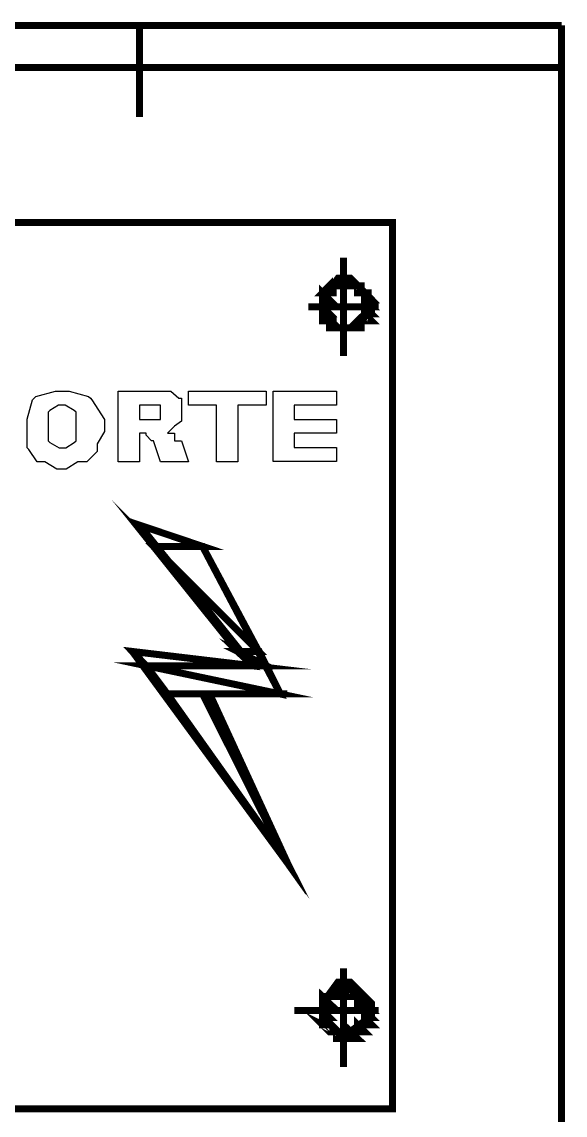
# Model space of a CAD drawing. Extents: x 219 to 1226, y 175 to 465.
# Drawn here: x 342.3 to 345.58, y 232.6 to 239.19 of the extents above; entities that cross this region are included whole.
import ezdxf

# ---------------------------------------------------------------- set-up
doc = ezdxf.new("R2010")
doc.units = 0
doc.header["$MEASUREMENT"] = 0
doc.layers.add('C00-00-00-BLACK', color=7, linetype='Continuous')
doc.layers.add('CFF-00-00', color=1, linetype='Continuous')

msp = doc.modelspace()

# ---------------------------------------------------------------- linework, layer by layer
at = {"layer": 'C00-00-00-BLACK', "const_width": 0.0423}
for points in [[(326.4321, 239.1656), (345.5591, 239.1656)], [(343.0141, 239.1656), (343.0141, 238.6136)], [(345.5591, 225.3466), (345.5591, 239.1656)], [(330.1201, 238.9116), (345.5591, 238.9116)], [(330.1201, 238.9116), (345.5591, 238.9116)], [(344.2431, 237.7666), (344.2431, 237.1746)], [(344.0321, 237.4706), (344.4561, 237.4706)], [(344.2431, 233.4856), (344.2431, 232.8926)], [(343.9471, 233.2316), (344.4561, 233.2316)]]:
    msp.add_lwpolyline(points, dxfattribs=at)
for points in [[(337.3301, 232.6396), (344.5401, 232.6396), (344.5401, 237.9776), (337.3301, 237.9776), (337.3301, 232.6396)], [(344.1591, 237.5976), (344.1591, 237.5546), (344.1171, 237.5546), (344.1591, 237.5976)], [(344.4131, 237.4706), (344.4131, 237.5146), (344.2851, 237.6426), (344.2431, 237.6426), (344.2111, 237.6426), (344.1171, 237.5146), (344.1171, 237.4706), (344.1171, 237.4396), (344.2111, 237.3436), (344.2431, 237.3436), (344.2851, 237.3436), (344.4131, 237.4396), (344.4131, 237.4706)], [(344.4131, 237.4706), (344.4131, 237.5146), (344.2851, 237.6426), (344.2431, 237.6426), (344.2111, 237.6426), (344.1171, 237.5146), (344.1171, 237.4706), (344.1171, 237.4396), (344.2111, 237.3436), (344.2431, 237.3436), (344.2851, 237.3436), (344.4131, 237.4396), (344.4131, 237.4706)], [(344.4131, 237.4706), (344.4131, 237.5146), (344.2851, 237.6426), (344.2431, 237.6426), (344.2111, 237.6426), (344.1171, 237.5146), (344.1171, 237.4706), (344.1171, 237.4396), (344.2111, 237.3436), (344.2431, 237.3436), (344.2851, 237.3436), (344.4131, 237.4396), (344.4131, 237.4706)], [(344.2431, 237.6406), (344.2861, 237.5976), (344.2021, 237.5976), (344.2431, 237.6406)], [(344.2431, 237.6406), (344.2431, 237.6406)], [(344.2861, 237.5976), (344.2431, 237.6406), (344.2861, 237.5976)], [(344.3291, 237.5976), (344.3291, 237.5546), (344.3711, 237.5546), (344.3291, 237.5976)], [(344.3291, 237.5546), (344.3711, 237.5546), (344.3291, 237.5976), (344.3291, 237.5546)], [(344.1171, 237.5546), (344.1171, 237.5126), (344.1591, 237.5126), (344.1171, 237.5546)], [(344.1171, 237.5126), (344.1591, 237.5126), (344.1171, 237.5546), (344.1171, 237.5126)], [(344.2021, 237.5976), (344.1591, 237.5976), (344.2021, 237.5976), (344.2021, 237.5976)], [(344.1591, 237.5976), (344.1591, 237.5976)], [(344.1591, 237.5976), (344.2021, 237.5976), (344.2431, 237.5976), (344.1591, 237.5976)], [(344.1591, 237.5976), (344.2021, 237.5976), (344.2021, 237.5976), (344.1591, 237.5976)], [(344.1591, 237.5976), (344.2021, 237.5976), (344.2021, 237.5976), (344.1591, 237.5976)], [(344.1591, 237.5976), (344.2021, 237.5976), (344.2021, 237.5976), (344.1591, 237.5976)], [(344.1591, 237.5976), (344.2021, 237.5976), (344.2021, 237.5976), (344.1591, 237.5976)], [(344.1591, 237.5546), (344.1591, 237.5976), (344.1591, 237.5546)], [(344.2861, 237.5976), (344.2021, 237.5976), (344.2861, 237.5976)], [(344.2021, 237.5976), (344.2861, 237.5976), (344.3291, 237.5976), (344.2021, 237.5976)], [(344.2021, 237.5976), (344.2431, 237.5976), (344.2861, 237.5976), (344.2021, 237.5976)], [(344.2431, 237.5976), (344.2861, 237.5976), (344.2021, 237.5976), (344.2431, 237.5976)], [(344.2021, 237.5976), (344.2021, 237.5976)], [(344.2021, 237.5976), (344.2431, 237.5976), (344.2861, 237.5976), (344.2021, 237.5976)], [(344.2021, 237.5976), (344.2431, 237.5976), (344.2431, 237.5976), (344.2021, 237.5976)], [(344.2021, 237.5976), (344.2431, 237.5976), (344.2431, 237.5976), (344.2021, 237.5976)], [(344.2021, 237.5976), (344.2021, 237.5976)], [(344.2431, 237.5976), (344.2861, 237.5976), (344.3291, 237.5976), (344.2431, 237.5976)], [(344.2861, 237.5976), (344.3291, 237.5976), (344.2431, 237.5976), (344.2861, 237.5976)], [(344.2861, 237.5976), (344.3291, 237.5976), (344.3291, 237.5976), (344.2861, 237.5976)], [(344.2861, 237.5976), (344.3291, 237.5976), (344.3291, 237.5976), (344.2861, 237.5976)], [(344.2861, 237.5976), (344.3291, 237.5976), (344.3711, 237.5976), (344.2861, 237.5976)], [(344.3291, 237.5976), (344.3711, 237.5976), (344.2861, 237.5976), (344.3291, 237.5976)], [(344.2861, 237.5976), (344.3291, 237.5976), (344.3711, 237.5976), (344.2861, 237.5976)], [(344.3291, 237.5976), (344.3711, 237.5976), (344.2861, 237.5976), (344.3291, 237.5976)], [(344.3291, 237.5976), (344.3711, 237.5976), (344.3711, 237.5976), (344.3291, 237.5976)], [(344.3291, 237.5976), (344.3711, 237.5976), (344.3711, 237.5976), (344.3291, 237.5976)], [(344.3291, 237.5976), (344.3711, 237.5976), (344.3711, 237.5976), (344.3291, 237.5976)], [(344.3291, 237.5976), (344.3711, 237.5976), (344.3711, 237.5976), (344.3291, 237.5976)], [(344.3711, 237.5546), (344.3711, 237.5126), (344.4131, 237.5126), (344.3711, 237.5546)], [(344.3711, 237.5126), (344.4131, 237.5126), (344.3711, 237.5546), (344.3711, 237.5126)], [(344.1591, 237.5546), (344.1171, 237.5546), (344.1591, 237.5546)], [(344.1171, 237.5546), (344.1591, 237.5546), (344.2021, 237.5546), (344.1171, 237.5546)], [(344.1171, 237.5546), (344.1171, 237.5546)], [(344.1171, 237.5546), (344.1591, 237.5546), (344.2021, 237.5546), (344.1171, 237.5546)], [(344.1171, 237.5546), (344.1591, 237.5546), (344.1591, 237.5546), (344.1171, 237.5546)], [(344.1171, 237.5546), (344.1591, 237.5546), (344.1591, 237.5546), (344.1171, 237.5546)], [(344.1171, 237.5126), (344.1171, 237.4706), (344.1591, 237.4706), (344.1171, 237.5126)], [(344.1171, 237.4706), (344.1591, 237.4706), (344.1171, 237.5126), (344.1171, 237.4706)], [(344.1171, 237.5126), (344.1591, 237.5126), (344.1591, 237.5126), (344.1171, 237.5126)], [(344.1171, 237.5126), (344.1591, 237.5126), (344.1591, 237.5126), (344.1171, 237.5126)], [(344.1171, 237.5126), (344.1591, 237.5126), (344.1591, 237.5126), (344.1171, 237.5126)], [(344.1171, 237.5126), (344.1591, 237.5126), (344.1591, 237.5126), (344.1171, 237.5126)], [(344.1171, 237.5126), (344.1591, 237.5126), (344.1591, 237.5126), (344.1171, 237.5126)], [(344.1171, 237.5126), (344.1591, 237.5126), (344.1591, 237.5126), (344.1171, 237.5126)], [(344.1171, 237.4706), (344.1171, 237.4276), (344.1591, 237.4276), (344.1171, 237.4706)], [(344.1171, 237.4276), (344.1591, 237.4276), (344.1171, 237.4706), (344.1171, 237.4276)], [(344.3291, 237.5546), (344.3711, 237.5546), (344.4131, 237.5546), (344.3291, 237.5546)], [(344.3711, 237.5546), (344.4131, 237.5546), (344.3291, 237.5546), (344.3711, 237.5546)], [(344.3711, 237.5546), (344.4131, 237.5546), (344.4131, 237.5546), (344.3711, 237.5546)], [(344.3711, 237.5546), (344.4131, 237.5546), (344.4131, 237.5546), (344.3711, 237.5546)], [(344.3711, 237.5126), (344.3711, 237.4706), (344.4131, 237.4706), (344.3711, 237.5126)], [(344.3711, 237.4706), (344.4131, 237.4706), (344.3711, 237.5126), (344.3711, 237.4706)], [(344.3711, 237.5126), (344.4131, 237.5126), (344.4131, 237.5126), (344.3711, 237.5126)], [(344.3711, 237.5126), (344.4131, 237.5126), (344.4131, 237.5126), (344.3711, 237.5126)], [(344.3711, 237.5126), (344.4131, 237.5126), (344.4131, 237.5126), (344.3711, 237.5126)], [(344.3711, 237.5126), (344.4131, 237.5126), (344.4131, 237.5126), (344.3711, 237.5126)], [(344.3711, 237.5126), (344.4131, 237.5126), (344.4131, 237.5126), (344.3711, 237.5126)], [(344.3711, 237.5126), (344.4131, 237.5126), (344.4131, 237.5126), (344.3711, 237.5126)], [(344.3711, 237.4706), (344.3711, 237.4276), (344.4131, 237.4276), (344.3711, 237.4706)], [(344.3711, 237.4276), (344.4131, 237.4276), (344.3711, 237.4706), (344.3711, 237.4276)], [(344.1171, 237.4706), (344.1591, 237.4706), (344.1591, 237.4706), (344.1171, 237.4706)], [(344.1171, 237.4706), (344.1591, 237.4706), (344.1591, 237.4706), (344.1171, 237.4706)], [(344.1171, 237.4276), (344.1591, 237.3856), (344.1171, 237.3856), (344.1171, 237.4276)], [(344.1171, 237.4276), (344.1591, 237.4276), (344.1591, 237.4276), (344.1171, 237.4276)], [(344.1171, 237.4276), (344.1591, 237.4276), (344.1591, 237.4276), (344.1171, 237.4276)], [(344.1171, 237.4276), (344.1591, 237.4276), (344.1591, 237.4276), (344.1171, 237.4276)], [(344.1171, 237.4276), (344.1591, 237.4276), (344.1591, 237.4276), (344.1171, 237.4276)], [(344.1171, 237.4276), (344.1591, 237.4276), (344.1591, 237.4276), (344.1171, 237.4276)], [(344.1171, 237.4276), (344.1591, 237.4276), (344.1591, 237.4276), (344.1171, 237.4276)], [(344.1591, 237.3856), (344.1171, 237.4276), (344.1591, 237.3856)], [(344.3711, 237.4706), (344.4131, 237.4706), (344.4131, 237.4706), (344.3711, 237.4706)], [(344.3711, 237.4706), (344.4131, 237.4706), (344.4131, 237.4706), (344.3711, 237.4706)], [(344.3711, 237.4706), (344.4131, 237.4706), (344.4131, 237.4706), (344.3711, 237.4706)], [(344.3711, 237.4706), (344.4131, 237.4706), (344.4131, 237.4706), (344.3711, 237.4706)], [(344.3711, 237.4276), (344.3711, 237.3856), (344.4131, 237.3856), (344.3711, 237.4276)], [(344.3711, 237.3856), (344.4131, 237.3856), (344.3711, 237.4276), (344.3711, 237.3856)], [(344.3711, 237.4276), (344.4131, 237.4276), (344.4131, 237.4276), (344.3711, 237.4276)], [(344.3711, 237.4276), (344.4131, 237.4276), (344.4131, 237.4276), (344.3711, 237.4276)], [(344.3711, 237.4276), (344.4131, 237.4276), (344.4131, 237.4276), (344.3711, 237.4276)], [(344.3711, 237.4276), (344.4131, 237.4276), (344.4131, 237.4276), (344.3711, 237.4276)], [(344.1591, 237.3856), (344.1171, 237.3856), (344.1591, 237.3856)], [(344.1171, 237.3856), (344.1591, 237.3856), (344.2021, 237.3856), (344.1171, 237.3856)], [(344.1171, 237.3856), (344.1591, 237.3856), (344.2021, 237.3856), (344.1171, 237.3856)], [(344.1591, 237.3856), (344.2021, 237.3856), (344.1171, 237.3856), (344.1591, 237.3856)], [(344.1591, 237.3856), (344.2021, 237.3436), (344.1591, 237.3436), (344.1591, 237.3856)], [(344.1591, 237.3856), (344.2021, 237.3856), (344.2021, 237.3856), (344.1591, 237.3856)], [(344.1591, 237.3856), (344.2021, 237.3856), (344.2021, 237.3856), (344.1591, 237.3856)], [(344.1591, 237.3856), (344.2021, 237.3856), (344.2021, 237.3856), (344.1591, 237.3856)], [(344.1591, 237.3856), (344.2021, 237.3856), (344.2021, 237.3856), (344.1591, 237.3856)], [(344.2021, 237.3436), (344.1591, 237.3856), (344.2021, 237.3436)], [(344.3291, 237.3856), (344.3291, 237.3436), (344.2861, 237.3436), (344.3291, 237.3856)], [(344.3711, 237.3856), (344.3291, 237.3856), (344.3711, 237.3856), (344.3711, 237.3856)], [(344.3291, 237.3856), (344.3711, 237.3856), (344.3711, 237.3856), (344.3291, 237.3856)], [(344.3291, 237.3856), (344.3711, 237.3856), (344.3711, 237.3856), (344.3291, 237.3856)], [(344.3291, 237.3856), (344.3711, 237.3856), (344.3711, 237.3856), (344.3291, 237.3856)], [(344.3291, 237.3856), (344.3711, 237.3856), (344.3711, 237.3856), (344.3291, 237.3856)], [(344.3291, 237.3856), (344.3711, 237.3856), (344.3711, 237.3856), (344.3291, 237.3856)], [(344.3291, 237.3856), (344.3711, 237.3856), (344.3711, 237.3856), (344.3291, 237.3856)], [(344.3291, 237.3856), (344.3711, 237.3856), (344.3711, 237.3856), (344.3291, 237.3856)], [(344.3291, 237.3436), (344.3291, 237.3856), (344.3291, 237.3436)], [(344.1591, 237.3436), (344.2021, 237.3436), (344.2431, 237.3436), (344.1591, 237.3436)], [(344.2021, 237.3436), (344.2431, 237.3436), (344.1591, 237.3436), (344.2021, 237.3436)], [(344.2021, 237.3436), (344.2431, 237.3436), (344.2431, 237.3436), (344.2021, 237.3436)], [(344.2021, 237.3436), (344.2431, 237.3436), (344.2431, 237.3436), (344.2021, 237.3436)], [(344.2021, 237.3436), (344.2431, 237.3436), (344.2861, 237.3436), (344.2021, 237.3436)], [(344.2431, 237.3436), (344.2861, 237.3436), (344.2021, 237.3436), (344.2431, 237.3436)], [(344.2021, 237.3436), (344.2431, 237.3436), (344.2861, 237.3436), (344.2021, 237.3436)], [(344.2431, 237.3436), (344.2861, 237.3436), (344.2021, 237.3436), (344.2431, 237.3436)], [(344.2021, 237.3436), (344.2861, 237.3436), (344.3291, 237.3436), (344.2021, 237.3436)], [(344.2861, 237.3436), (344.3291, 237.3436), (344.2021, 237.3436), (344.2861, 237.3436)], [(344.2861, 237.3436), (344.2021, 237.3436), (344.2431, 237.3436), (344.2861, 237.3436)], [(344.2021, 237.3436), (344.2431, 237.3436), (344.2861, 237.3436), (344.2021, 237.3436)], [(344.2861, 237.3436), (344.2431, 237.3436), (344.2861, 237.3436), (344.2861, 237.3436)], [(344.2431, 237.3436), (344.2861, 237.3436), (344.3291, 237.3436), (344.2431, 237.3436)], [(344.2861, 237.3436), (344.3291, 237.3436), (344.2431, 237.3436), (344.2861, 237.3436)], [(344.2431, 237.3436), (344.2861, 237.3436), (344.2861, 237.3436), (344.2431, 237.3436)], [(344.2861, 237.3436), (344.2861, 237.3436)], [(344.2861, 237.3436), (344.3291, 237.3436), (344.3711, 237.3436), (344.2861, 237.3436)], [(344.2861, 237.3436), (344.3291, 237.3436), (344.3291, 237.3436), (344.2861, 237.3436)], [(344.2861, 237.3436), (344.3291, 237.3436), (344.3291, 237.3436), (344.2861, 237.3436)], [(344.2861, 237.3436), (344.2861, 237.3436)], [(343.0981, 236.0276), (343.7331, 235.3946), (343.6061, 235.3946), (343.0981, 236.0276)], [(343.0141, 236.1556), (343.6941, 235.3086), (342.9711, 235.3946), (343.9061, 234.1206), (343.3941, 235.1386), (343.8631, 235.1386), (343.3941, 236.0276), (343.0141, 236.1556)], [(343.0141, 236.1556), (343.3941, 236.0276), (343.0981, 236.0276), (343.0141, 236.1556)], [(343.3941, 236.0276), (343.0981, 236.0276), (343.7331, 235.3946), (343.3941, 236.0276)], [(343.6061, 235.3946), (343.7781, 235.3086), (343.6941, 235.3086), (343.6061, 235.3946)], [(342.9711, 235.3946), (343.6941, 235.3086), (343.0551, 235.3086), (342.9711, 235.3946)], [(343.7361, 235.3946), (343.6061, 235.3946), (343.7781, 235.3086), (343.7361, 235.3946)], [(343.0551, 235.3086), (343.8631, 235.1386), (343.1821, 235.1386), (343.0551, 235.3086)], [(343.7781, 235.3086), (343.0551, 235.3086), (343.8631, 235.1386), (343.7781, 235.3086)], [(343.1821, 235.1386), (343.4371, 235.1386), (343.9061, 234.1206), (343.1821, 235.1386)], [(343.3941, 235.1386), (343.4371, 235.1386), (343.1821, 235.1386), (343.3941, 235.1386)], [(343.4371, 235.1386), (343.1821, 235.1386), (343.4371, 235.1386)], [(343.3941, 235.1386), (343.8631, 235.1386), (343.9061, 235.1386), (343.3941, 235.1386)], [(344.4131, 233.2316), (344.4131, 233.2756), (344.2851, 233.4036), (344.2431, 233.4036), (344.2111, 233.4036), (344.1171, 233.2756), (344.1171, 233.2316), (344.1171, 233.2006), (344.2111, 233.1046), (344.2431, 233.1046), (344.2851, 233.1046), (344.4131, 233.2006), (344.4131, 233.2316)], [(344.4131, 233.2316), (344.4131, 233.2756), (344.2851, 233.4036), (344.2431, 233.4036), (344.2111, 233.4036), (344.1171, 233.2756), (344.1171, 233.2316), (344.1171, 233.2006), (344.2111, 233.1046), (344.2431, 233.1046), (344.2851, 233.1046), (344.4131, 233.2006), (344.4131, 233.2316)], [(344.4131, 233.2316), (344.4131, 233.2756), (344.2851, 233.4036), (344.2431, 233.4036), (344.2111, 233.4036), (344.1171, 233.2756), (344.1171, 233.2316), (344.1171, 233.2006), (344.2111, 233.1046), (344.2431, 233.1046), (344.2851, 233.1046), (344.4131, 233.2006), (344.4131, 233.2316)], [(344.1171, 233.3156), (344.1171, 233.2746), (344.1591, 233.2746), (344.1171, 233.3156)], [(344.1171, 233.2746), (344.1591, 233.2746), (344.1171, 233.3156), (344.1171, 233.2746)], [(344.2021, 233.3586), (344.2021, 233.3156), (344.1591, 233.3156), (344.2021, 233.3586)], [(344.2431, 233.3586), (344.2021, 233.3586), (344.2431, 233.3586), (344.2431, 233.3586)], [(344.2861, 233.3586), (344.2021, 233.3586), (344.2861, 233.3586)], [(344.2021, 233.3586), (344.2861, 233.3586), (344.3291, 233.3586), (344.2021, 233.3586)], [(344.2861, 233.3586), (344.3291, 233.3586), (344.2021, 233.3586), (344.2861, 233.3586)], [(344.2861, 233.3586), (344.2021, 233.3586), (344.2431, 233.3586), (344.2861, 233.3586)], [(344.2021, 233.3586), (344.2021, 233.3586)], [(344.2021, 233.3586), (344.2431, 233.3586), (344.2861, 233.3586), (344.2021, 233.3586)], [(344.2021, 233.3586), (344.2431, 233.3586), (344.2431, 233.3586), (344.2021, 233.3586)], [(344.2021, 233.3586), (344.2431, 233.3586), (344.2431, 233.3586), (344.2021, 233.3586)], [(344.2021, 233.3586), (344.2431, 233.3586), (344.2431, 233.3586), (344.2021, 233.3586)], [(344.2021, 233.3586), (344.2431, 233.3586), (344.2431, 233.3586), (344.2021, 233.3586)], [(344.2021, 233.3156), (344.2021, 233.3586), (344.2021, 233.3156)], [(344.2431, 233.3586), (344.2861, 233.3586), (344.3291, 233.3586), (344.2431, 233.3586)], [(344.2861, 233.3586), (344.3291, 233.3586), (344.2431, 233.3586), (344.2861, 233.3586)], [(344.2861, 233.3586), (344.2861, 233.3156), (344.3291, 233.3156), (344.2861, 233.3586)], [(344.2861, 233.3156), (344.3291, 233.3156), (344.2861, 233.3586), (344.2861, 233.3156)], [(344.2861, 233.3586), (344.3291, 233.3586), (344.3291, 233.3586), (344.2861, 233.3586)], [(344.2861, 233.3586), (344.3291, 233.3586), (344.3291, 233.3586), (344.2861, 233.3586)], [(344.3291, 233.3156), (344.3711, 233.2746), (344.3291, 233.2746), (344.3291, 233.3156)], [(344.1591, 233.3156), (344.1171, 233.3156), (344.1591, 233.3156), (344.1591, 233.3156)], [(344.1171, 233.3156), (344.1591, 233.3156), (344.1591, 233.3156), (344.1171, 233.3156)], [(344.1171, 233.3156), (344.1591, 233.3156), (344.1591, 233.3156), (344.1171, 233.3156)], [(344.1171, 233.3156), (344.1591, 233.3156), (344.1591, 233.3156), (344.1171, 233.3156)], [(344.1171, 233.2746), (344.1171, 233.2316), (344.1591, 233.2316), (344.1171, 233.2746)], [(344.1171, 233.2316), (344.1591, 233.2316), (344.1171, 233.2746), (344.1171, 233.2316)], [(344.1591, 233.3156), (344.1591, 233.3156)], [(344.1591, 233.3156), (344.2021, 233.3156), (344.2431, 233.3156), (344.1591, 233.3156)], [(344.1591, 233.3156), (344.2021, 233.3156), (344.2021, 233.3156), (344.1591, 233.3156)], [(344.1591, 233.3156), (344.2021, 233.3156), (344.2021, 233.3156), (344.1591, 233.3156)], [(344.1591, 233.3156), (344.2021, 233.3156), (344.2021, 233.3156), (344.1591, 233.3156)], [(344.1591, 233.3156), (344.2021, 233.3156), (344.2021, 233.3156), (344.1591, 233.3156)], [(344.2861, 233.3156), (344.3291, 233.3156), (344.3711, 233.3156), (344.2861, 233.3156)], [(344.3291, 233.3156), (344.3711, 233.3156), (344.2861, 233.3156), (344.3291, 233.3156)], [(344.3291, 233.3156), (344.3711, 233.3156), (344.3711, 233.3156), (344.3291, 233.3156)], [(344.3291, 233.3156), (344.3711, 233.3156), (344.3711, 233.3156), (344.3291, 233.3156)], [(344.3291, 233.3156), (344.3711, 233.3156), (344.3711, 233.3156), (344.3291, 233.3156)], [(344.3291, 233.3156), (344.3711, 233.3156), (344.3711, 233.3156), (344.3291, 233.3156)], [(344.3291, 233.3156), (344.3711, 233.3156), (344.3711, 233.3156), (344.3291, 233.3156)], [(344.3291, 233.3156), (344.3711, 233.3156), (344.3711, 233.3156), (344.3291, 233.3156)], [(344.3711, 233.2746), (344.3291, 233.3156), (344.3711, 233.2746)], [(344.3711, 233.2746), (344.3711, 233.2316), (344.4131, 233.2316), (344.3711, 233.2746)], [(344.3711, 233.2316), (344.4131, 233.2316), (344.3711, 233.2746), (344.3711, 233.2316)], [(344.1171, 233.2746), (344.1591, 233.2746), (344.1591, 233.2746), (344.1171, 233.2746)], [(344.1171, 233.2746), (344.1591, 233.2746), (344.1591, 233.2746), (344.1171, 233.2746)], [(344.1171, 233.2316), (344.1171, 233.1896), (344.1591, 233.1896), (344.1171, 233.2316)], [(344.1171, 233.1896), (344.1591, 233.1896), (344.1171, 233.2316), (344.1171, 233.1896)], [(344.1171, 233.2316), (344.1591, 233.2316), (344.1591, 233.2316), (344.1171, 233.2316)], [(344.1171, 233.2316), (344.1591, 233.2316), (344.1591, 233.2316), (344.1171, 233.2316)], [(344.1171, 233.2316), (344.1591, 233.2316), (344.1591, 233.2316), (344.1171, 233.2316)], [(344.1171, 233.2316), (344.1591, 233.2316), (344.1591, 233.2316), (344.1171, 233.2316)], [(344.1171, 233.2316), (344.1591, 233.2316), (344.1591, 233.2316), (344.1171, 233.2316)], [(344.1171, 233.2316), (344.1591, 233.2316), (344.1591, 233.2316), (344.1171, 233.2316)], [(344.1171, 233.1896), (344.1171, 233.1466), (344.1591, 233.1466), (344.1171, 233.1896)], [(344.1171, 233.1466), (344.1591, 233.1466), (344.1171, 233.1896), (344.1171, 233.1466)], [(344.3711, 233.2746), (344.3291, 233.2746), (344.3711, 233.2746)], [(344.3291, 233.2746), (344.3711, 233.2746), (344.4131, 233.2746), (344.3291, 233.2746)], [(344.3711, 233.2746), (344.4131, 233.2746), (344.4131, 233.2746), (344.3711, 233.2746)], [(344.3711, 233.2746), (344.4131, 233.2746), (344.4131, 233.2746), (344.3711, 233.2746)], [(344.3711, 233.2746), (344.4131, 233.2746), (344.4131, 233.2746), (344.3711, 233.2746)], [(344.3711, 233.2746), (344.4131, 233.2746), (344.4131, 233.2746), (344.3711, 233.2746)], [(344.3711, 233.2316), (344.3711, 233.1896), (344.4131, 233.1896), (344.3711, 233.2316)], [(344.3711, 233.1896), (344.4131, 233.1896), (344.3711, 233.2316), (344.3711, 233.1896)], [(344.3711, 233.2316), (344.4131, 233.2316), (344.4131, 233.2316), (344.3711, 233.2316)], [(344.3711, 233.2316), (344.4131, 233.2316), (344.4131, 233.2316), (344.3711, 233.2316)], [(344.3711, 233.2316), (344.4131, 233.2316), (344.4131, 233.2316), (344.3711, 233.2316)], [(344.3711, 233.2316), (344.4131, 233.2316), (344.4131, 233.2316), (344.3711, 233.2316)], [(344.3711, 233.1896), (344.3711, 233.1466), (344.4131, 233.1466), (344.3711, 233.1896)], [(344.3711, 233.1466), (344.4131, 233.1466), (344.3711, 233.1896), (344.3711, 233.1466)], [(344.1171, 233.1466), (344.1591, 233.1046), (344.2021, 233.1046), (344.1171, 233.1466)], [(344.1591, 233.1046), (344.2021, 233.1046), (344.1171, 233.1466), (344.1591, 233.1046)], [(344.1171, 233.1896), (344.1591, 233.1896), (344.1591, 233.1896), (344.1171, 233.1896)], [(344.1171, 233.1896), (344.1591, 233.1896), (344.1591, 233.1896), (344.1171, 233.1896)], [(344.1171, 233.1896), (344.1591, 233.1896), (344.1591, 233.1896), (344.1171, 233.1896)], [(344.1171, 233.1896), (344.1591, 233.1896), (344.1591, 233.1896), (344.1171, 233.1896)], [(344.1171, 233.1896), (344.1591, 233.1896), (344.1591, 233.1896), (344.1171, 233.1896)], [(344.1171, 233.1896), (344.1591, 233.1896), (344.1591, 233.1896), (344.1171, 233.1896)], [(344.1171, 233.1466), (344.1591, 233.1466), (344.1591, 233.1466), (344.1171, 233.1466)], [(344.1171, 233.1466), (344.1591, 233.1466), (344.1591, 233.1466), (344.1171, 233.1466)], [(344.1171, 233.1466), (344.1591, 233.1466), (344.1591, 233.1466), (344.1171, 233.1466)], [(344.1171, 233.1466), (344.1591, 233.1466), (344.1591, 233.1466), (344.1171, 233.1466)], [(344.1171, 233.1466), (344.1591, 233.1466), (344.1591, 233.1466), (344.1171, 233.1466)], [(344.1171, 233.1466), (344.1591, 233.1466), (344.1591, 233.1466), (344.1171, 233.1466)], [(344.3291, 233.1046), (344.3711, 233.1046), (344.3291, 233.1466), (344.3291, 233.1046)], [(344.3711, 233.1466), (344.3291, 233.1466), (344.3711, 233.1466), (344.3711, 233.1466)], [(344.3291, 233.1046), (344.3291, 233.1466), (344.3711, 233.1466), (344.3291, 233.1046)], [(344.3711, 233.1896), (344.4131, 233.1896), (344.4131, 233.1896), (344.3711, 233.1896)], [(344.3711, 233.1896), (344.4131, 233.1896), (344.4131, 233.1896), (344.3711, 233.1896)], [(344.3711, 233.1466), (344.4131, 233.1466), (344.4131, 233.1466), (344.3711, 233.1466)], [(344.3711, 233.1466), (344.4131, 233.1466), (344.4131, 233.1466), (344.3711, 233.1466)], [(344.3711, 233.1466), (344.4131, 233.1466), (344.4131, 233.1466), (344.3711, 233.1466)], [(344.3711, 233.1466), (344.4131, 233.1466), (344.4131, 233.1466), (344.3711, 233.1466)], [(344.3711, 233.1466), (344.3711, 233.1466)], [(344.1591, 233.1046), (344.2021, 233.1046), (344.2021, 233.1046), (344.1591, 233.1046)], [(344.1591, 233.1046), (344.2021, 233.1046), (344.2021, 233.1046), (344.1591, 233.1046)], [(344.1591, 233.1046), (344.2021, 233.1046), (344.2021, 233.1046), (344.1591, 233.1046)], [(344.1591, 233.1046), (344.2021, 233.1046), (344.2021, 233.1046), (344.1591, 233.1046)], [(344.1591, 233.1046), (344.2021, 233.1046), (344.2431, 233.1046), (344.1591, 233.1046)], [(344.2021, 233.1046), (344.2431, 233.1046), (344.1591, 233.1046), (344.2021, 233.1046)], [(344.1591, 233.1046), (344.2021, 233.1046), (344.2431, 233.1046), (344.1591, 233.1046)], [(344.2021, 233.1046), (344.2431, 233.1046), (344.1591, 233.1046), (344.2021, 233.1046)], [(344.2021, 233.1046), (344.2021, 233.0626), (344.2431, 233.0626), (344.2021, 233.1046)], [(344.2021, 233.0626), (344.2431, 233.0626), (344.2021, 233.1046), (344.2021, 233.0626)], [(344.2861, 233.1046), (344.2861, 233.0626), (344.3291, 233.0626), (344.2861, 233.1046)], [(344.2861, 233.0626), (344.3291, 233.0626), (344.2861, 233.1046), (344.2861, 233.0626)], [(344.3291, 233.1046), (344.2861, 233.1046), (344.3291, 233.1046), (344.3291, 233.1046)], [(344.2861, 233.1046), (344.3291, 233.1046), (344.3291, 233.1046), (344.2861, 233.1046)], [(344.2861, 233.1046), (344.3291, 233.1046), (344.3291, 233.1046), (344.2861, 233.1046)], [(344.2861, 233.1046), (344.3291, 233.1046), (344.3291, 233.1046), (344.2861, 233.1046)], [(344.3291, 233.1046), (344.3711, 233.1046), (344.3711, 233.1046), (344.3291, 233.1046)], [(344.3291, 233.1046), (344.3711, 233.1046), (344.3711, 233.1046), (344.3291, 233.1046)], [(344.3291, 233.1046), (344.3711, 233.1046), (344.3711, 233.1046), (344.3291, 233.1046)], [(344.3291, 233.1046), (344.3711, 233.1046), (344.3711, 233.1046), (344.3291, 233.1046)], [(344.3291, 233.1046), (344.3711, 233.1046), (344.3711, 233.1046), (344.3291, 233.1046)], [(344.3291, 233.1046), (344.3711, 233.1046), (344.3711, 233.1046), (344.3291, 233.1046)], [(344.2021, 233.0626), (344.2431, 233.0626), (344.2431, 233.0626), (344.2021, 233.0626)], [(344.2021, 233.0626), (344.2431, 233.0626), (344.2431, 233.0626), (344.2021, 233.0626)], [(344.2021, 233.0626), (344.2431, 233.0626), (344.2861, 233.0626), (344.2021, 233.0626)], [(344.2431, 233.0626), (344.2861, 233.0626), (344.2021, 233.0626), (344.2431, 233.0626)], [(344.2021, 233.0626), (344.2861, 233.0626), (344.3291, 233.0626), (344.2021, 233.0626)], [(344.2861, 233.0626), (344.3291, 233.0626), (344.2021, 233.0626), (344.2861, 233.0626)], [(344.2021, 233.0626), (344.2431, 233.0626), (344.2861, 233.0626), (344.2021, 233.0626)], [(344.2431, 233.0626), (344.2861, 233.0626), (344.2021, 233.0626), (344.2431, 233.0626)], [(344.2431, 233.0626), (344.2021, 233.0626), (344.2861, 233.0626), (344.2431, 233.0626)], [(344.2861, 233.0626), (344.2431, 233.0626), (344.2861, 233.0626), (344.2861, 233.0626)], [(344.2431, 233.0626), (344.2861, 233.0626), (344.3291, 233.0626), (344.2431, 233.0626)], [(344.2861, 233.0626), (344.3291, 233.0626), (344.2431, 233.0626), (344.2861, 233.0626)], [(344.2861, 233.0626), (344.2861, 233.0626)]]:
    msp.add_lwpolyline(points, close=True, dxfattribs=at)
at = {"layer": 'C00-00-00-BLACK'}
for points in [[(344.1591, 237.5976), (344.1591, 237.5546), (344.1171, 237.5546), (344.1591, 237.5976)], [(344.2021, 237.5976), (344.1591, 237.5976), (344.2021, 237.5976), (344.2021, 237.5976)], [(344.1591, 237.5976), (344.2021, 237.5976), (344.2431, 237.5976), (344.1591, 237.5976)], [(344.1591, 237.5976), (344.2021, 237.5976), (344.2021, 237.5976), (344.1591, 237.5976)], [(344.1591, 237.5976), (344.2021, 237.5976), (344.2021, 237.5976), (344.1591, 237.5976)], [(344.1591, 237.5976), (344.2021, 237.5976), (344.2021, 237.5976), (344.1591, 237.5976)], [(344.1591, 237.5976), (344.2021, 237.5976), (344.2021, 237.5976), (344.1591, 237.5976)], [(344.1591, 237.5546), (344.1591, 237.5976), (344.1591, 237.5546)], [(344.2431, 237.6406), (344.2861, 237.5976), (344.2021, 237.5976), (344.2431, 237.6406)], [(344.2861, 237.5976), (344.2021, 237.5976), (344.2861, 237.5976)], [(344.2021, 237.5976), (344.2861, 237.5976), (344.3291, 237.5976), (344.2021, 237.5976)], [(344.2021, 237.5976), (344.2431, 237.5976), (344.2861, 237.5976), (344.2021, 237.5976)], [(344.2431, 237.5976), (344.2861, 237.5976), (344.2021, 237.5976), (344.2431, 237.5976)], [(344.2021, 237.5976), (344.2431, 237.5976), (344.2861, 237.5976), (344.2021, 237.5976)], [(344.2021, 237.5976), (344.2431, 237.5976), (344.2431, 237.5976), (344.2021, 237.5976)], [(344.2021, 237.5976), (344.2431, 237.5976), (344.2431, 237.5976), (344.2021, 237.5976)], [(344.2861, 237.5976), (344.2431, 237.6406), (344.2861, 237.5976)], [(344.2431, 237.5976), (344.2861, 237.5976), (344.3291, 237.5976), (344.2431, 237.5976)], [(344.2861, 237.5976), (344.3291, 237.5976), (344.2431, 237.5976), (344.2861, 237.5976)], [(344.2861, 237.5976), (344.3291, 237.5976), (344.3291, 237.5976), (344.2861, 237.5976)], [(344.2861, 237.5976), (344.3291, 237.5976), (344.3291, 237.5976), (344.2861, 237.5976)], [(344.2861, 237.5976), (344.3291, 237.5976), (344.3711, 237.5976), (344.2861, 237.5976)], [(344.3291, 237.5976), (344.3711, 237.5976), (344.2861, 237.5976), (344.3291, 237.5976)], [(344.2861, 237.5976), (344.3291, 237.5976), (344.3711, 237.5976), (344.2861, 237.5976)], [(344.3291, 237.5976), (344.3711, 237.5976), (344.2861, 237.5976), (344.3291, 237.5976)], [(344.3291, 237.5976), (344.3711, 237.5976), (344.3711, 237.5976), (344.3291, 237.5976)], [(344.3291, 237.5976), (344.3711, 237.5976), (344.3711, 237.5976), (344.3291, 237.5976)], [(344.3291, 237.5976), (344.3711, 237.5976), (344.3711, 237.5976), (344.3291, 237.5976)], [(344.3291, 237.5976), (344.3711, 237.5976), (344.3711, 237.5976), (344.3291, 237.5976)], [(344.3291, 237.5976), (344.3291, 237.5546), (344.3711, 237.5546), (344.3291, 237.5976)], [(344.3291, 237.5546), (344.3711, 237.5546), (344.3291, 237.5976), (344.3291, 237.5546)], [(344.1591, 237.5546), (344.1171, 237.5546), (344.1591, 237.5546)], [(344.1171, 237.5546), (344.1591, 237.5546), (344.2021, 237.5546), (344.1171, 237.5546)], [(344.1171, 237.5546), (344.1591, 237.5546), (344.2021, 237.5546), (344.1171, 237.5546)], [(344.1171, 237.5546), (344.1591, 237.5546), (344.1591, 237.5546), (344.1171, 237.5546)], [(344.1171, 237.5546), (344.1591, 237.5546), (344.1591, 237.5546), (344.1171, 237.5546)], [(344.1171, 237.5546), (344.1171, 237.5126), (344.1591, 237.5126), (344.1171, 237.5546)], [(344.1171, 237.5126), (344.1591, 237.5126), (344.1171, 237.5546), (344.1171, 237.5126)], [(344.3291, 237.5546), (344.3711, 237.5546), (344.4131, 237.5546), (344.3291, 237.5546)], [(344.3711, 237.5546), (344.4131, 237.5546), (344.3291, 237.5546), (344.3711, 237.5546)], [(344.3711, 237.5546), (344.4131, 237.5546), (344.4131, 237.5546), (344.3711, 237.5546)], [(344.3711, 237.5546), (344.4131, 237.5546), (344.4131, 237.5546), (344.3711, 237.5546)], [(344.3711, 237.5546), (344.3711, 237.5126), (344.4131, 237.5126), (344.3711, 237.5546)], [(344.3711, 237.5126), (344.4131, 237.5126), (344.3711, 237.5546), (344.3711, 237.5126)], [(344.1171, 237.5126), (344.1591, 237.5126), (344.1591, 237.5126), (344.1171, 237.5126)], [(344.1171, 237.5126), (344.1591, 237.5126), (344.1591, 237.5126), (344.1171, 237.5126)], [(344.1171, 237.5126), (344.1591, 237.5126), (344.1591, 237.5126), (344.1171, 237.5126)], [(344.1171, 237.5126), (344.1591, 237.5126), (344.1591, 237.5126), (344.1171, 237.5126)], [(344.1171, 237.5126), (344.1591, 237.5126), (344.1591, 237.5126), (344.1171, 237.5126)], [(344.1171, 237.5126), (344.1591, 237.5126), (344.1591, 237.5126), (344.1171, 237.5126)], [(344.1171, 237.5126), (344.1171, 237.4706), (344.1591, 237.4706), (344.1171, 237.5126)], [(344.1171, 237.4706), (344.1591, 237.4706), (344.1171, 237.5126), (344.1171, 237.4706)], [(344.1171, 237.4706), (344.1591, 237.4706), (344.1591, 237.4706), (344.1171, 237.4706)], [(344.1171, 237.4706), (344.1591, 237.4706), (344.1591, 237.4706), (344.1171, 237.4706)], [(344.1171, 237.4706), (344.1171, 237.4276), (344.1591, 237.4276), (344.1171, 237.4706)], [(344.1171, 237.4276), (344.1591, 237.4276), (344.1171, 237.4706), (344.1171, 237.4276)], [(344.3711, 237.5126), (344.4131, 237.5126), (344.4131, 237.5126), (344.3711, 237.5126)], [(344.3711, 237.5126), (344.4131, 237.5126), (344.4131, 237.5126), (344.3711, 237.5126)], [(344.3711, 237.5126), (344.4131, 237.5126), (344.4131, 237.5126), (344.3711, 237.5126)], [(344.3711, 237.5126), (344.4131, 237.5126), (344.4131, 237.5126), (344.3711, 237.5126)], [(344.3711, 237.5126), (344.4131, 237.5126), (344.4131, 237.5126), (344.3711, 237.5126)], [(344.3711, 237.5126), (344.4131, 237.5126), (344.4131, 237.5126), (344.3711, 237.5126)], [(344.3711, 237.5126), (344.3711, 237.4706), (344.4131, 237.4706), (344.3711, 237.5126)], [(344.3711, 237.4706), (344.4131, 237.4706), (344.3711, 237.5126), (344.3711, 237.4706)], [(344.3711, 237.4706), (344.4131, 237.4706), (344.4131, 237.4706), (344.3711, 237.4706)], [(344.3711, 237.4706), (344.4131, 237.4706), (344.4131, 237.4706), (344.3711, 237.4706)], [(344.3711, 237.4706), (344.4131, 237.4706), (344.4131, 237.4706), (344.3711, 237.4706)], [(344.3711, 237.4706), (344.4131, 237.4706), (344.4131, 237.4706), (344.3711, 237.4706)], [(344.3711, 237.4706), (344.3711, 237.4276), (344.4131, 237.4276), (344.3711, 237.4706)], [(344.3711, 237.4276), (344.4131, 237.4276), (344.3711, 237.4706), (344.3711, 237.4276)], [(344.1171, 237.4276), (344.1591, 237.4276), (344.1591, 237.4276), (344.1171, 237.4276)], [(344.1171, 237.4276), (344.1591, 237.4276), (344.1591, 237.4276), (344.1171, 237.4276)], [(344.1171, 237.4276), (344.1591, 237.4276), (344.1591, 237.4276), (344.1171, 237.4276)], [(344.1171, 237.4276), (344.1591, 237.4276), (344.1591, 237.4276), (344.1171, 237.4276)], [(344.1171, 237.4276), (344.1591, 237.4276), (344.1591, 237.4276), (344.1171, 237.4276)], [(344.1171, 237.4276), (344.1591, 237.4276), (344.1591, 237.4276), (344.1171, 237.4276)], [(344.1591, 237.3856), (344.1171, 237.4276), (344.1591, 237.3856)], [(344.1171, 237.4276), (344.1591, 237.3856), (344.1171, 237.3856), (344.1171, 237.4276)], [(344.1591, 237.3856), (344.1171, 237.3856), (344.1591, 237.3856)], [(344.1171, 237.3856), (344.1591, 237.3856), (344.2021, 237.3856), (344.1171, 237.3856)], [(344.1171, 237.3856), (344.1591, 237.3856), (344.2021, 237.3856), (344.1171, 237.3856)], [(344.1591, 237.3856), (344.2021, 237.3856), (344.1171, 237.3856), (344.1591, 237.3856)], [(344.1591, 237.3856), (344.2021, 237.3856), (344.2021, 237.3856), (344.1591, 237.3856)], [(344.1591, 237.3856), (344.2021, 237.3856), (344.2021, 237.3856), (344.1591, 237.3856)], [(344.1591, 237.3856), (344.2021, 237.3856), (344.2021, 237.3856), (344.1591, 237.3856)], [(344.1591, 237.3856), (344.2021, 237.3856), (344.2021, 237.3856), (344.1591, 237.3856)], [(344.2021, 237.3436), (344.1591, 237.3856), (344.2021, 237.3436)], [(344.1591, 237.3856), (344.2021, 237.3436), (344.1591, 237.3436), (344.1591, 237.3856)], [(344.3291, 237.3856), (344.3291, 237.3436), (344.2861, 237.3436), (344.3291, 237.3856)], [(344.3711, 237.3856), (344.3291, 237.3856), (344.3711, 237.3856), (344.3711, 237.3856)], [(344.3291, 237.3856), (344.3711, 237.3856), (344.3711, 237.3856), (344.3291, 237.3856)], [(344.3291, 237.3856), (344.3711, 237.3856), (344.3711, 237.3856), (344.3291, 237.3856)], [(344.3291, 237.3856), (344.3711, 237.3856), (344.3711, 237.3856), (344.3291, 237.3856)], [(344.3291, 237.3856), (344.3711, 237.3856), (344.3711, 237.3856), (344.3291, 237.3856)], [(344.3291, 237.3856), (344.3711, 237.3856), (344.3711, 237.3856), (344.3291, 237.3856)], [(344.3291, 237.3856), (344.3711, 237.3856), (344.3711, 237.3856), (344.3291, 237.3856)], [(344.3291, 237.3856), (344.3711, 237.3856), (344.3711, 237.3856), (344.3291, 237.3856)], [(344.3291, 237.3436), (344.3291, 237.3856), (344.3291, 237.3436)], [(344.3711, 237.4276), (344.4131, 237.4276), (344.4131, 237.4276), (344.3711, 237.4276)], [(344.3711, 237.4276), (344.4131, 237.4276), (344.4131, 237.4276), (344.3711, 237.4276)], [(344.3711, 237.4276), (344.4131, 237.4276), (344.4131, 237.4276), (344.3711, 237.4276)], [(344.3711, 237.4276), (344.4131, 237.4276), (344.4131, 237.4276), (344.3711, 237.4276)], [(344.3711, 237.4276), (344.3711, 237.3856), (344.4131, 237.3856), (344.3711, 237.4276)], [(344.3711, 237.3856), (344.4131, 237.3856), (344.3711, 237.4276), (344.3711, 237.3856)], [(344.1591, 237.3436), (344.2021, 237.3436), (344.2431, 237.3436), (344.1591, 237.3436)], [(344.2021, 237.3436), (344.2431, 237.3436), (344.1591, 237.3436), (344.2021, 237.3436)], [(344.2021, 237.3436), (344.2431, 237.3436), (344.2431, 237.3436), (344.2021, 237.3436)], [(344.2021, 237.3436), (344.2431, 237.3436), (344.2431, 237.3436), (344.2021, 237.3436)], [(344.2021, 237.3436), (344.2431, 237.3436), (344.2861, 237.3436), (344.2021, 237.3436)], [(344.2431, 237.3436), (344.2861, 237.3436), (344.2021, 237.3436), (344.2431, 237.3436)], [(344.2021, 237.3436), (344.2431, 237.3436), (344.2861, 237.3436), (344.2021, 237.3436)], [(344.2431, 237.3436), (344.2861, 237.3436), (344.2021, 237.3436), (344.2431, 237.3436)], [(344.2021, 237.3436), (344.2861, 237.3436), (344.3291, 237.3436), (344.2021, 237.3436)], [(344.2861, 237.3436), (344.3291, 237.3436), (344.2021, 237.3436), (344.2861, 237.3436)], [(344.2861, 237.3436), (344.2021, 237.3436), (344.2431, 237.3436), (344.2861, 237.3436)], [(344.2021, 237.3436), (344.2431, 237.3436), (344.2861, 237.3436), (344.2021, 237.3436)], [(344.2861, 237.3436), (344.2431, 237.3436), (344.2861, 237.3436), (344.2861, 237.3436)], [(344.2431, 237.3436), (344.2861, 237.3436), (344.3291, 237.3436), (344.2431, 237.3436)], [(344.2861, 237.3436), (344.3291, 237.3436), (344.2431, 237.3436), (344.2861, 237.3436)], [(344.2431, 237.3436), (344.2861, 237.3436), (344.2861, 237.3436), (344.2431, 237.3436)], [(344.2861, 237.3436), (344.3291, 237.3436), (344.3711, 237.3436), (344.2861, 237.3436)], [(344.2861, 237.3436), (344.3291, 237.3436), (344.3291, 237.3436), (344.2861, 237.3436)], [(344.2861, 237.3436), (344.3291, 237.3436), (344.3291, 237.3436), (344.2861, 237.3436)], [(343.0141, 236.1556), (343.3941, 236.0276), (343.0981, 236.0276), (343.0141, 236.1556)], [(343.3941, 236.0276), (343.0981, 236.0276), (343.7331, 235.3946), (343.3941, 236.0276)], [(343.0981, 236.0276), (343.7331, 235.3946), (343.6061, 235.3946), (343.0981, 236.0276)], [(342.9711, 235.3946), (343.6941, 235.3086), (343.0551, 235.3086), (342.9711, 235.3946)], [(343.7361, 235.3946), (343.6061, 235.3946), (343.7781, 235.3086), (343.7361, 235.3946)], [(343.6061, 235.3946), (343.7781, 235.3086), (343.6941, 235.3086), (343.6061, 235.3946)], [(343.7781, 235.3086), (343.0551, 235.3086), (343.8631, 235.1386), (343.7781, 235.3086)], [(343.0551, 235.3086), (343.8631, 235.1386), (343.1821, 235.1386), (343.0551, 235.3086)], [(343.3941, 235.1386), (343.4371, 235.1386), (343.1821, 235.1386), (343.3941, 235.1386)], [(343.4371, 235.1386), (343.1821, 235.1386), (343.4371, 235.1386)], [(343.1821, 235.1386), (343.4371, 235.1386), (343.9061, 234.1206), (343.1821, 235.1386)], [(343.3941, 235.1386), (343.8631, 235.1386), (343.9061, 235.1386), (343.3941, 235.1386)], [(344.1591, 233.3156), (344.1171, 233.3156), (344.1591, 233.3156), (344.1591, 233.3156)], [(344.1171, 233.3156), (344.1591, 233.3156), (344.1591, 233.3156), (344.1171, 233.3156)], [(344.1171, 233.3156), (344.1591, 233.3156), (344.1591, 233.3156), (344.1171, 233.3156)], [(344.1171, 233.3156), (344.1591, 233.3156), (344.1591, 233.3156), (344.1171, 233.3156)], [(344.1171, 233.3156), (344.1171, 233.2746), (344.1591, 233.2746), (344.1171, 233.3156)], [(344.1171, 233.2746), (344.1591, 233.2746), (344.1171, 233.3156), (344.1171, 233.2746)], [(344.2021, 233.3586), (344.2021, 233.3156), (344.1591, 233.3156), (344.2021, 233.3586)], [(344.1591, 233.3156), (344.2021, 233.3156), (344.2431, 233.3156), (344.1591, 233.3156)], [(344.1591, 233.3156), (344.2021, 233.3156), (344.2021, 233.3156), (344.1591, 233.3156)], [(344.1591, 233.3156), (344.2021, 233.3156), (344.2021, 233.3156), (344.1591, 233.3156)], [(344.1591, 233.3156), (344.2021, 233.3156), (344.2021, 233.3156), (344.1591, 233.3156)], [(344.1591, 233.3156), (344.2021, 233.3156), (344.2021, 233.3156), (344.1591, 233.3156)], [(344.2431, 233.3586), (344.2021, 233.3586), (344.2431, 233.3586), (344.2431, 233.3586)], [(344.2861, 233.3586), (344.2021, 233.3586), (344.2861, 233.3586)], [(344.2021, 233.3586), (344.2861, 233.3586), (344.3291, 233.3586), (344.2021, 233.3586)], [(344.2861, 233.3586), (344.3291, 233.3586), (344.2021, 233.3586), (344.2861, 233.3586)], [(344.2861, 233.3586), (344.2021, 233.3586), (344.2431, 233.3586), (344.2861, 233.3586)], [(344.2021, 233.3586), (344.2431, 233.3586), (344.2861, 233.3586), (344.2021, 233.3586)], [(344.2021, 233.3586), (344.2431, 233.3586), (344.2431, 233.3586), (344.2021, 233.3586)], [(344.2021, 233.3586), (344.2431, 233.3586), (344.2431, 233.3586), (344.2021, 233.3586)], [(344.2021, 233.3586), (344.2431, 233.3586), (344.2431, 233.3586), (344.2021, 233.3586)], [(344.2021, 233.3586), (344.2431, 233.3586), (344.2431, 233.3586), (344.2021, 233.3586)], [(344.2021, 233.3156), (344.2021, 233.3586), (344.2021, 233.3156)], [(344.2431, 233.3586), (344.2861, 233.3586), (344.3291, 233.3586), (344.2431, 233.3586)], [(344.2861, 233.3586), (344.3291, 233.3586), (344.2431, 233.3586), (344.2861, 233.3586)], [(344.2861, 233.3586), (344.3291, 233.3586), (344.3291, 233.3586), (344.2861, 233.3586)], [(344.2861, 233.3586), (344.3291, 233.3586), (344.3291, 233.3586), (344.2861, 233.3586)], [(344.2861, 233.3586), (344.2861, 233.3156), (344.3291, 233.3156), (344.2861, 233.3586)], [(344.2861, 233.3156), (344.3291, 233.3156), (344.2861, 233.3586), (344.2861, 233.3156)], [(344.2861, 233.3156), (344.3291, 233.3156), (344.3711, 233.3156), (344.2861, 233.3156)], [(344.3291, 233.3156), (344.3711, 233.3156), (344.2861, 233.3156), (344.3291, 233.3156)], [(344.3291, 233.3156), (344.3711, 233.3156), (344.3711, 233.3156), (344.3291, 233.3156)], [(344.3291, 233.3156), (344.3711, 233.3156), (344.3711, 233.3156), (344.3291, 233.3156)], [(344.3291, 233.3156), (344.3711, 233.3156), (344.3711, 233.3156), (344.3291, 233.3156)], [(344.3291, 233.3156), (344.3711, 233.3156), (344.3711, 233.3156), (344.3291, 233.3156)], [(344.3291, 233.3156), (344.3711, 233.3156), (344.3711, 233.3156), (344.3291, 233.3156)], [(344.3291, 233.3156), (344.3711, 233.3156), (344.3711, 233.3156), (344.3291, 233.3156)], [(344.3711, 233.2746), (344.3291, 233.3156), (344.3711, 233.2746)], [(344.3291, 233.3156), (344.3711, 233.2746), (344.3291, 233.2746), (344.3291, 233.3156)], [(344.1171, 233.2746), (344.1591, 233.2746), (344.1591, 233.2746), (344.1171, 233.2746)], [(344.1171, 233.2746), (344.1591, 233.2746), (344.1591, 233.2746), (344.1171, 233.2746)], [(344.1171, 233.2746), (344.1171, 233.2316), (344.1591, 233.2316), (344.1171, 233.2746)], [(344.1171, 233.2316), (344.1591, 233.2316), (344.1171, 233.2746), (344.1171, 233.2316)], [(344.3711, 233.2746), (344.3291, 233.2746), (344.3711, 233.2746)], [(344.3291, 233.2746), (344.3711, 233.2746), (344.4131, 233.2746), (344.3291, 233.2746)], [(344.3711, 233.2746), (344.4131, 233.2746), (344.4131, 233.2746), (344.3711, 233.2746)], [(344.3711, 233.2746), (344.4131, 233.2746), (344.4131, 233.2746), (344.3711, 233.2746)], [(344.3711, 233.2746), (344.4131, 233.2746), (344.4131, 233.2746), (344.3711, 233.2746)], [(344.3711, 233.2746), (344.4131, 233.2746), (344.4131, 233.2746), (344.3711, 233.2746)], [(344.3711, 233.2746), (344.3711, 233.2316), (344.4131, 233.2316), (344.3711, 233.2746)], [(344.3711, 233.2316), (344.4131, 233.2316), (344.3711, 233.2746), (344.3711, 233.2316)], [(344.1171, 233.2316), (344.1591, 233.2316), (344.1591, 233.2316), (344.1171, 233.2316)], [(344.1171, 233.2316), (344.1591, 233.2316), (344.1591, 233.2316), (344.1171, 233.2316)], [(344.1171, 233.2316), (344.1591, 233.2316), (344.1591, 233.2316), (344.1171, 233.2316)], [(344.1171, 233.2316), (344.1591, 233.2316), (344.1591, 233.2316), (344.1171, 233.2316)], [(344.1171, 233.2316), (344.1591, 233.2316), (344.1591, 233.2316), (344.1171, 233.2316)], [(344.1171, 233.2316), (344.1591, 233.2316), (344.1591, 233.2316), (344.1171, 233.2316)], [(344.1171, 233.2316), (344.1171, 233.1896), (344.1591, 233.1896), (344.1171, 233.2316)], [(344.1171, 233.1896), (344.1591, 233.1896), (344.1171, 233.2316), (344.1171, 233.1896)], [(344.1171, 233.1896), (344.1591, 233.1896), (344.1591, 233.1896), (344.1171, 233.1896)], [(344.1171, 233.1896), (344.1591, 233.1896), (344.1591, 233.1896), (344.1171, 233.1896)], [(344.1171, 233.1896), (344.1591, 233.1896), (344.1591, 233.1896), (344.1171, 233.1896)], [(344.1171, 233.1896), (344.1591, 233.1896), (344.1591, 233.1896), (344.1171, 233.1896)], [(344.1171, 233.1896), (344.1591, 233.1896), (344.1591, 233.1896), (344.1171, 233.1896)], [(344.1171, 233.1896), (344.1591, 233.1896), (344.1591, 233.1896), (344.1171, 233.1896)], [(344.1171, 233.1896), (344.1171, 233.1466), (344.1591, 233.1466), (344.1171, 233.1896)], [(344.1171, 233.1466), (344.1591, 233.1466), (344.1171, 233.1896), (344.1171, 233.1466)], [(344.3711, 233.2316), (344.4131, 233.2316), (344.4131, 233.2316), (344.3711, 233.2316)], [(344.3711, 233.2316), (344.4131, 233.2316), (344.4131, 233.2316), (344.3711, 233.2316)], [(344.3711, 233.2316), (344.4131, 233.2316), (344.4131, 233.2316), (344.3711, 233.2316)], [(344.3711, 233.2316), (344.4131, 233.2316), (344.4131, 233.2316), (344.3711, 233.2316)], [(344.3711, 233.2316), (344.3711, 233.1896), (344.4131, 233.1896), (344.3711, 233.2316)], [(344.3711, 233.1896), (344.4131, 233.1896), (344.3711, 233.2316), (344.3711, 233.1896)], [(344.3711, 233.1896), (344.4131, 233.1896), (344.4131, 233.1896), (344.3711, 233.1896)], [(344.3711, 233.1896), (344.4131, 233.1896), (344.4131, 233.1896), (344.3711, 233.1896)], [(344.3711, 233.1896), (344.3711, 233.1466), (344.4131, 233.1466), (344.3711, 233.1896)], [(344.3711, 233.1466), (344.4131, 233.1466), (344.3711, 233.1896), (344.3711, 233.1466)], [(344.1171, 233.1466), (344.1591, 233.1466), (344.1591, 233.1466), (344.1171, 233.1466)], [(344.1171, 233.1466), (344.1591, 233.1466), (344.1591, 233.1466), (344.1171, 233.1466)], [(344.1171, 233.1466), (344.1591, 233.1466), (344.1591, 233.1466), (344.1171, 233.1466)], [(344.1171, 233.1466), (344.1591, 233.1466), (344.1591, 233.1466), (344.1171, 233.1466)], [(344.1171, 233.1466), (344.1591, 233.1466), (344.1591, 233.1466), (344.1171, 233.1466)], [(344.1171, 233.1466), (344.1591, 233.1466), (344.1591, 233.1466), (344.1171, 233.1466)], [(344.1171, 233.1466), (344.1591, 233.1046), (344.2021, 233.1046), (344.1171, 233.1466)], [(344.1591, 233.1046), (344.2021, 233.1046), (344.1171, 233.1466), (344.1591, 233.1046)], [(344.1591, 233.1046), (344.2021, 233.1046), (344.2021, 233.1046), (344.1591, 233.1046)], [(344.1591, 233.1046), (344.2021, 233.1046), (344.2021, 233.1046), (344.1591, 233.1046)], [(344.1591, 233.1046), (344.2021, 233.1046), (344.2021, 233.1046), (344.1591, 233.1046)], [(344.1591, 233.1046), (344.2021, 233.1046), (344.2021, 233.1046), (344.1591, 233.1046)], [(344.1591, 233.1046), (344.2021, 233.1046), (344.2431, 233.1046), (344.1591, 233.1046)], [(344.2021, 233.1046), (344.2431, 233.1046), (344.1591, 233.1046), (344.2021, 233.1046)], [(344.1591, 233.1046), (344.2021, 233.1046), (344.2431, 233.1046), (344.1591, 233.1046)], [(344.2021, 233.1046), (344.2431, 233.1046), (344.1591, 233.1046), (344.2021, 233.1046)], [(344.2021, 233.1046), (344.2021, 233.0626), (344.2431, 233.0626), (344.2021, 233.1046)], [(344.2021, 233.0626), (344.2431, 233.0626), (344.2021, 233.1046), (344.2021, 233.0626)], [(344.3291, 233.1046), (344.2861, 233.1046), (344.3291, 233.1046), (344.3291, 233.1046)], [(344.2861, 233.1046), (344.3291, 233.1046), (344.3291, 233.1046), (344.2861, 233.1046)], [(344.2861, 233.1046), (344.3291, 233.1046), (344.3291, 233.1046), (344.2861, 233.1046)], [(344.2861, 233.1046), (344.3291, 233.1046), (344.3291, 233.1046), (344.2861, 233.1046)], [(344.2861, 233.1046), (344.2861, 233.0626), (344.3291, 233.0626), (344.2861, 233.1046)], [(344.2861, 233.0626), (344.3291, 233.0626), (344.2861, 233.1046), (344.2861, 233.0626)], [(344.3711, 233.1466), (344.3291, 233.1466), (344.3711, 233.1466), (344.3711, 233.1466)], [(344.3291, 233.1046), (344.3711, 233.1046), (344.3291, 233.1466), (344.3291, 233.1046)], [(344.3291, 233.1046), (344.3291, 233.1466), (344.3711, 233.1466), (344.3291, 233.1046)], [(344.3291, 233.1046), (344.3711, 233.1046), (344.3711, 233.1046), (344.3291, 233.1046)], [(344.3291, 233.1046), (344.3711, 233.1046), (344.3711, 233.1046), (344.3291, 233.1046)], [(344.3291, 233.1046), (344.3711, 233.1046), (344.3711, 233.1046), (344.3291, 233.1046)], [(344.3291, 233.1046), (344.3711, 233.1046), (344.3711, 233.1046), (344.3291, 233.1046)], [(344.3291, 233.1046), (344.3711, 233.1046), (344.3711, 233.1046), (344.3291, 233.1046)], [(344.3291, 233.1046), (344.3711, 233.1046), (344.3711, 233.1046), (344.3291, 233.1046)], [(344.3711, 233.1466), (344.4131, 233.1466), (344.4131, 233.1466), (344.3711, 233.1466)], [(344.3711, 233.1466), (344.4131, 233.1466), (344.4131, 233.1466), (344.3711, 233.1466)], [(344.3711, 233.1466), (344.4131, 233.1466), (344.4131, 233.1466), (344.3711, 233.1466)], [(344.3711, 233.1466), (344.4131, 233.1466), (344.4131, 233.1466), (344.3711, 233.1466)], [(344.2021, 233.0626), (344.2431, 233.0626), (344.2431, 233.0626), (344.2021, 233.0626)], [(344.2021, 233.0626), (344.2431, 233.0626), (344.2431, 233.0626), (344.2021, 233.0626)], [(344.2021, 233.0626), (344.2431, 233.0626), (344.2861, 233.0626), (344.2021, 233.0626)], [(344.2431, 233.0626), (344.2861, 233.0626), (344.2021, 233.0626), (344.2431, 233.0626)], [(344.2021, 233.0626), (344.2861, 233.0626), (344.3291, 233.0626), (344.2021, 233.0626)], [(344.2861, 233.0626), (344.3291, 233.0626), (344.2021, 233.0626), (344.2861, 233.0626)], [(344.2021, 233.0626), (344.2431, 233.0626), (344.2861, 233.0626), (344.2021, 233.0626)], [(344.2431, 233.0626), (344.2861, 233.0626), (344.2021, 233.0626), (344.2431, 233.0626)], [(344.2431, 233.0626), (344.2021, 233.0626), (344.2861, 233.0626), (344.2431, 233.0626)], [(344.2861, 233.0626), (344.2431, 233.0626), (344.2861, 233.0626), (344.2861, 233.0626)], [(344.2431, 233.0626), (344.2861, 233.0626), (344.3291, 233.0626), (344.2431, 233.0626)], [(344.2861, 233.0626), (344.3291, 233.0626), (344.2431, 233.0626), (344.2861, 233.0626)]]:
    msp.add_lwpolyline(points, close=True, dxfattribs=at)
at = {"layer": 'CFF-00-00'}
for points in [[(342.3361, 236.7516), (342.3361, 236.7936), (342.3681, 236.9096), (342.3791, 236.9196), (342.3881, 236.9306), (342.5081, 236.9626), (342.5481, 236.9626), (342.5901, 236.9626), (342.7071, 236.9306), (342.7181, 236.9196), (342.7271, 236.9096), (342.8021, 236.7916), (342.8021, 236.7516), (342.8021, 236.7196), (342.7591, 236.6456), (342.7591, 236.6206), (342.7591, 236.5996), (342.6961, 236.5366), (342.6751, 236.5366), (342.6431, 236.5366), (342.5721, 236.4936), (342.5481, 236.4936), (342.5151, 236.4936), (342.4441, 236.5366), (342.4201, 236.5366), (342.3981, 236.5366), (342.3461, 236.6106), (342.3361, 236.6206), (342.3361, 236.6536), (342.3361, 236.7276), (342.3361, 236.7516)], [(342.8861, 236.5366), (342.8861, 236.9626), (343.0981, 236.9626), (343.1191, 236.9626), (343.1821, 236.9626), (343.1821, 236.9626), (343.2031, 236.9626), (343.2511, 236.9196), (343.2671, 236.9196), (343.2671, 236.9196), (343.2671, 236.8576), (343.2671, 236.8356), (343.2671, 236.8356), (343.2671, 236.7926), (343.2671, 236.7926), (343.2671, 236.7826), (343.2251, 236.7516), (343.2251, 236.7516), (343.2251, 236.7516), (343.1821, 236.7086), (343.1821, 236.7086), (343.1821, 236.7086), (343.2141, 236.7086), (343.2251, 236.7086), (343.2251, 236.7086), (343.2251, 236.6756), (343.2251, 236.6626), (343.2251, 236.6626), (343.2571, 236.6626), (343.2671, 236.6626), (343.3101, 236.5366), (343.1411, 236.5366), (343.0981, 236.6626), (343.0871, 236.6626), (343.0551, 236.6976), (343.0551, 236.7086), (343.0551, 236.7086), (343.0141, 236.7086), (343.0141, 236.7086), (343.0141, 236.7086), (343.0141, 236.5366), (342.8861, 236.5366)], [(343.3101, 236.9626), (343.7781, 236.9626), (343.7781, 236.8786), (343.6061, 236.8786), (343.6061, 236.5366), (343.4781, 236.5366), (343.4781, 236.8786), (343.3101, 236.8786), (343.3101, 236.9626)], [(343.8201, 236.9626), (344.2021, 236.9626), (344.2021, 236.8786), (343.9471, 236.8786), (343.9471, 236.7926), (344.2021, 236.7926), (344.2021, 236.7086), (343.9471, 236.7086), (343.9471, 236.6236), (344.2021, 236.6236), (344.2021, 236.5396), (343.8201, 236.5396), (343.8201, 236.9626)], [(342.4631, 236.7516), (342.4631, 236.7296), (342.4631, 236.6626), (342.4631, 236.6626), (342.4731, 236.6536), (342.5291, 236.6206), (342.5481, 236.6206), (342.5691, 236.6206), (342.6211, 236.6536), (342.6321, 236.6626), (342.6321, 236.6626), (342.6321, 236.7296), (342.6321, 236.7516), (342.6321, 236.7736), (342.6321, 236.8356), (342.6321, 236.8356), (342.6211, 236.8466), (342.5661, 236.8786), (342.5481, 236.8786), (342.5261, 236.8786), (342.4731, 236.8466), (342.4631, 236.8356), (342.4631, 236.8356), (342.4631, 236.7736), (342.4631, 236.7516)], [(343.0141, 236.7926), (343.0551, 236.7926), (343.0551, 236.7926), (343.0981, 236.7926), (343.0981, 236.7926), (343.0981, 236.7926), (343.1411, 236.7926), (343.1411, 236.7926), (343.1411, 236.7926), (343.1411, 236.8356), (343.1411, 236.8356), (343.1411, 236.8356), (343.1411, 236.8786), (343.1411, 236.8786), (343.1191, 236.8786), (343.0711, 236.8786), (343.0551, 236.8786), (343.0141, 236.8786), (343.0141, 236.7926)]]:
    msp.add_lwpolyline(points, close=True, dxfattribs=at)

doc.saveas('drawing.dxf')
